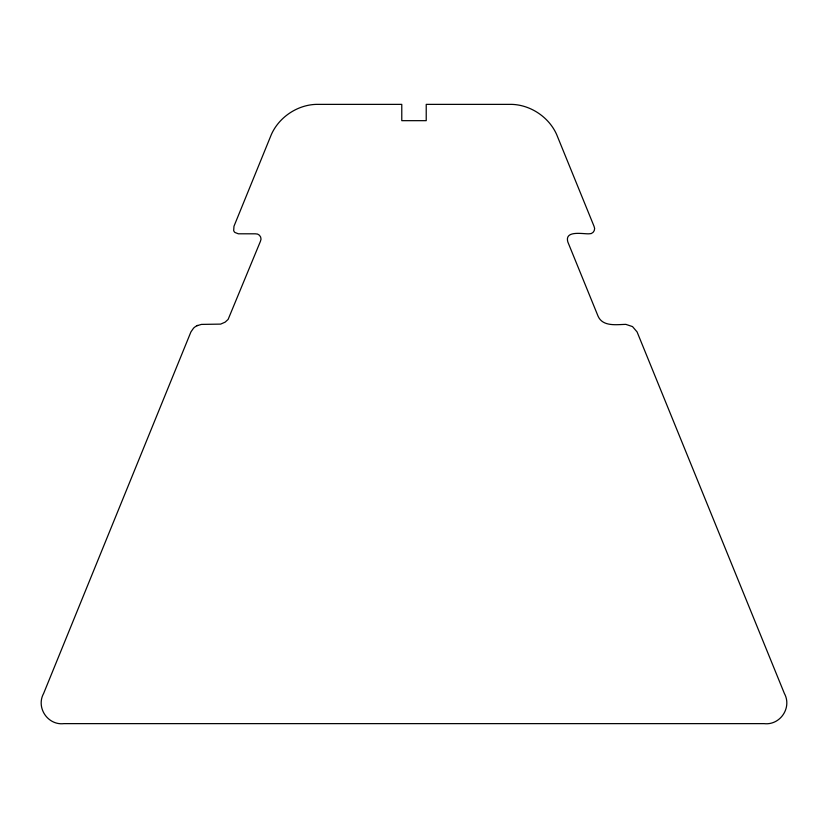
<?xml version="1.0" encoding="UTF-8"?>
<svg xmlns="http://www.w3.org/2000/svg" width="828" height="828" viewBox="0 0 828 828"><rect width="100%" height="100%" fill="white"/><g stroke="black" fill="none" stroke-linecap="round" stroke-linejoin="round"><path stroke-width="1.24" d="M196.919 325.735L201.432 324.4L220.662 324.11L225.112 322.164L228.124 319.411L260.416 241.362C262.373 237.812 259.371 233.341 255.334 233.817L238.34 233.796L234.924 232.461A4.378 4.378 0 0 1 233.682 230.608L233.972 226.272L271.336 134.56C278.995 117.224 297.283 104.928 316.224 104.369L401.777 104.369L401.777 120.671L426.223 120.671L426.223 104.369L511.776 104.369C530.717 104.928 549.005 117.224 556.664 134.56L594.028 226.272C595.994 229.832 592.993 234.303 588.956 233.817C583.026 234.096 564.323 229.987 567.832 241.973L598.085 316.224C602.794 326.925 616.622 324.535 625.854 324.369L632.509 326.584L637.074 331.914L784.364 693.44C792.21 707.65 780.183 725.535 764.068 723.631L63.932 723.631C47.817 725.535 35.79 707.65 43.636 693.44L190.926 331.914L193.555 328.147A14.035 14.035 0 0 1 197.664 325.383"/></g></svg>
